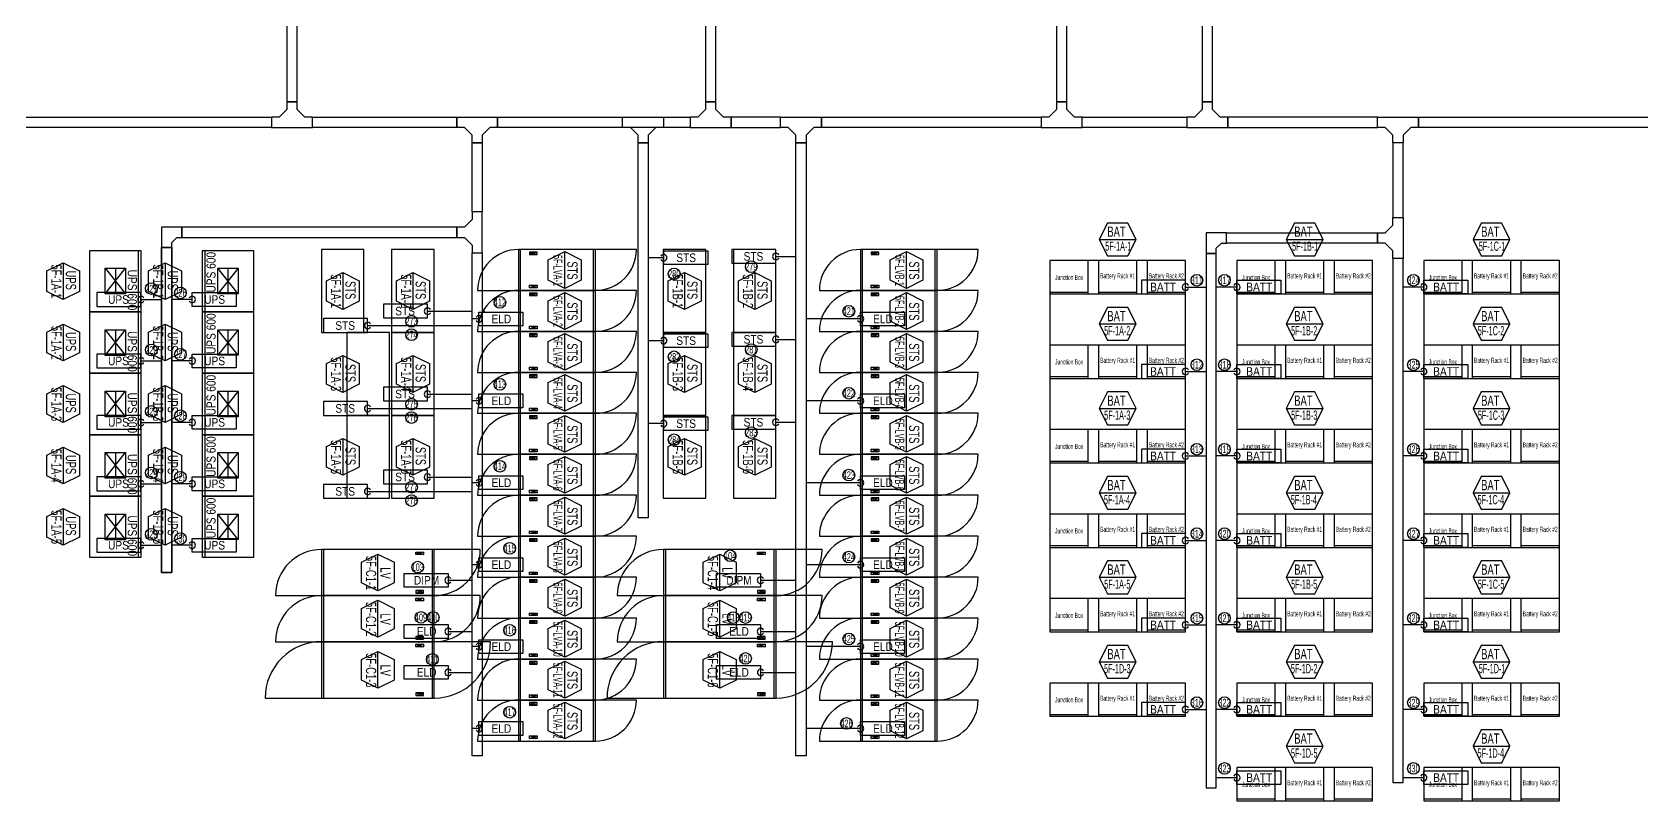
# Model space of a CAD drawing. Header units: millimetres. Extents: x 89450 to 753248, y -530175 to 1209785.
# Drawn here: x 309426 to 340860, y 386500 to 401512 of the extents above; entities that cross this region are included whole.
import ezdxf
from ezdxf.enums import TextEntityAlignment as Align

# ---------------------------------------------------------------- set-up
doc = ezdxf.new("R2010")
doc.units = ezdxf.units.MM
doc.header["$LTSCALE"] = 150
for name, color, linetype in [('------00 Switch Gear', 3, 'Continuous'), ('------00 Switch Gear_Number', 1, 'Continuous'), ('-----29 Indicator', 1, 'Continuous'), ('-----99 EPMS CABLE DUCT', 4, 'Continuous'), ('-----99 EPMS CONDUIT', 4, 'Continuous'), ('-----99 EPMS DEVICE', 3, 'Continuous')]:
    doc.layers.add(name, color=color, linetype=linetype)
doc.layers.add('NOPLOT', color=191, linetype='Continuous', plot=False)
doc.styles.add('ELEC', font='')
doc.styles.get('ELEC').set_extended_font_data('Dotum')

# ---------------------------------------------------------------- blocks, each defined once
blk = doc.blocks.new('A$C2e8f9a8b')
at = {"color": 0}
blk.add_line((30, 750), (30, 0), dxfattribs=at)
blk.add_lwpolyline([(650, 0), (0, 0), (0, 750), (650, 750)], close=True, dxfattribs=at)
blk = doc.blocks.new('STS-R')
at = {"color": 161}
blk.add_lwpolyline([(886994, -128588), (888614, -128588), (888614, -129418), (886994, -129418), (886994, -128588)], dxfattribs=at)
blk = doc.blocks.new('UPS 600kV')
at = {"layer": '------00 Switch Gear', "color": 161}
blk.add_line((800, 850), (-402, 850), dxfattribs=at)
blk.add_lwpolyline([(798, -100), (-402, -100), (-402, 900), (798, 900)], close=True, dxfattribs=at)
at = {"layer": 'NOPLOT', "color": 161}
for p, q in [((-52, 199), (448, 601)), ((448, 199), (-52, 601)), ((-52, 400), (448, 400))]:
    blk.add_line(p, q, dxfattribs=at)
blk.add_lwpolyline([(448, 601), (448, 199), (-52, 199), (-52, 601)], close=True, dxfattribs=at)
at = {"layer": 'NOPLOT', "color": 161, "style": 'ELEC', "width": 0.85}
blk.add_text('UPS 600', height=178.2, dxfattribs=at).set_placement((-26, 731), align=Align.MIDDLE_LEFT)
blk = doc.blocks.new('800x1200')
at = {"layer": '------00 Switch Gear', "color": 161}
for p, q in [((-1460, 0), (-1460, 800)), ((-1290, 750), (-1140, 700)), ((-1140, 750), (-1290, 700)), ((800, 800), (-42, 800)), ((-40, 0), (-40, 800)), ((-2300, 0), (-1458, 0)), ((-1290, 50), (-1140, 100)), ((-1140, 50), (-1290, 100))]:
    blk.add_line(p, q, dxfattribs=at)
for points in [[(0, 0), (0, 800), (-1500, 800), (-1500, 0)], [(-1140, 750), (-1290, 750), (-1290, 700), (-1140, 700)], [(-1140, 50), (-1290, 50), (-1290, 100), (-1140, 100)]]:
    blk.add_lwpolyline(points, close=True, dxfattribs=at)
for centre, start, end in [((-1500, 0), 90, 180), ((0, 800), 270, 0)]:
    blk.add_arc(centre, 800, start, end, dxfattribs=at)
blk = doc.blocks.new('1100x2200')
at = {"layer": '------00 Switch Gear', "color": 161}
for p, q in [((-2160, 0), (-2160, 1100)), ((-1990, 1050), (-1840, 1000)), ((-1840, 1050), (-1990, 1000)), ((1100, 1100), (-42, 1100)), ((-40, 0), (-40, 1100)), ((-3300, 0), (-2158, 0)), ((-1990, 50), (-1840, 100)), ((-1840, 50), (-1990, 100))]:
    blk.add_line(p, q, dxfattribs=at)
at = {"layer": '------00 Switch Gear', "color": 161, "elevation": 0}
for points in [[(0, 0), (0, 1100), (-2200, 1100), (-2200, 0)], [(-1840, 1050), (-1990, 1050), (-1990, 1000), (-1840, 1000)], [(-1840, 50), (-1990, 50), (-1990, 100), (-1840, 100)]]:
    blk.add_lwpolyline(points, close=True, dxfattribs=at)
at = {"layer": '------00 Switch Gear', "color": 161}
for centre, start, end in [((-2200, 0), 90, 180), ((0, 1100), 270, 0)]:
    blk.add_arc(centre, 1100, start, end, dxfattribs=at)
blk = doc.blocks.new('900x2200')
at = {"layer": '------00 Switch Gear', "color": 161}
for p, q in [((-2160, 900), (-2160, 0)), ((-210, 850), (-360, 800)), ((-360, 850), (-210, 800)), ((900, 900), (-42, 900)), ((-40, 900), (-40, 0)), ((-3100, 0), (-2158, 0)), ((-210, 50), (-360, 100)), ((-360, 50), (-210, 100))]:
    blk.add_line(p, q, dxfattribs=at)
for points in [[(-2200, 900), (-2200, 0), (0, 0), (0, 900)], [(-360, 850), (-210, 850), (-210, 800), (-360, 800)], [(-360, 50), (-210, 50), (-210, 100), (-360, 100)]]:
    blk.add_lwpolyline(points, close=True, dxfattribs=at)
for centre, start, end in [((-2200, 0), 90, 180), ((0, 900), 270, 0)]:
    blk.add_arc(centre, 900, start, end, dxfattribs=at)
blk = doc.blocks.new('zw$32E')
for p, q in [((100, 0), (0, 0)), ((0, 0), (0, -400)), ((100, -75), (100, 0)), ((175, -150), (100, -75)), ((250, -150), (175, -150)), ((250, -250), (250, -150)), ((100, -325), (175, -250)), ((175, -250), (250, -250)), ((0, -400), (100, -400)), ((100, -400), (100, -325))]:
    blk.add_line(p, q)

msp = doc.modelspace()

# ---------------------------------------------------------------- linework, layer by layer
at = {"layer": '------00 Switch Gear', "color": 161, "elevation": 0}
for points in [[(331950, 389800), (331950, 397050), (329300, 397050), (329300, 389800), (331950, 389800)], [(335600, 389800), (335600, 397050), (332950, 397050), (332950, 389800), (335600, 389800)], [(339250, 389800), (339250, 397050), (336600, 397050), (336600, 389800), (339250, 389800)]]:
    msp.add_lwpolyline(points, dxfattribs=at)
for points in [[(329300, 397050), (329300, 396400), (331950, 396400), (331950, 397050)], [(332950, 397050), (332950, 396400), (335600, 396400), (335600, 397050)], [(336600, 397050), (336600, 396400), (339250, 396400), (339250, 397050)], [(329300, 395400), (329300, 394750), (331950, 394750), (331950, 395400)], [(332950, 395400), (332950, 394750), (335600, 394750), (335600, 395400)], [(336600, 395400), (336600, 394750), (339250, 394750), (339250, 395400)], [(329300, 393750), (329300, 393100), (331950, 393100), (331950, 393750)], [(332950, 393750), (332950, 393100), (335600, 393100), (335600, 393750)], [(336600, 393750), (336600, 393100), (339250, 393100), (339250, 393750)], [(329300, 392100), (329300, 391450), (331950, 391450), (331950, 392100)], [(332950, 392100), (332950, 391450), (335600, 391450), (335600, 392100)], [(336600, 392100), (336600, 391450), (339250, 391450), (339250, 392100)], [(329300, 390450), (329300, 389800), (331950, 389800), (331950, 390450)], [(332950, 390450), (332950, 389800), (335600, 389800), (335600, 390450)], [(336600, 390450), (336600, 389800), (339250, 389800), (339250, 390450)], [(329300, 388800), (329300, 388150), (331950, 388150), (331950, 388800)], [(332950, 388800), (332950, 388150), (335600, 388150), (335600, 388800)], [(336600, 388800), (336600, 388150), (339250, 388150), (339250, 388800)], [(332950, 387150), (332950, 386500), (335600, 386500), (335600, 387150)], [(336600, 387150), (336600, 386500), (339250, 386500), (339250, 387150)]]:
    msp.add_lwpolyline(points, close=True, dxfattribs=at)
at = {"layer": '------00 Switch Gear_Number', "elevation": 0}
for points in [[(330265, 397465), (330985, 397465), (330825, 397785), (330425, 397785), (330265, 397465), (330425, 397145), (330825, 397145), (330985, 397465)], [(333915, 397465), (334635, 397465), (334475, 397785), (334075, 397785), (333915, 397465), (334075, 397145), (334475, 397145), (334635, 397465)], [(337565, 397465), (338285, 397465), (338125, 397785), (337725, 397785), (337565, 397465), (337725, 397145), (338125, 397145), (338285, 397465)], [(310032, 397010), (310032, 396290), (309712, 396450), (309712, 396851), (310032, 397010), (310352, 396851), (310352, 396450), (310032, 396290)], [(312020, 397010), (312020, 396290), (311700, 396450), (311700, 396851), (312020, 397010), (312340, 396851), (312340, 396450), (312020, 396290)], [(319825, 396508), (319825, 397228), (320145, 397068), (320145, 396667), (319825, 396508), (319505, 396667), (319505, 397068), (319825, 397228)], [(326500, 396508), (326500, 397228), (326820, 397068), (326820, 396667), (326500, 396508), (326180, 396667), (326180, 397068), (326500, 397228)], [(319825, 395708), (319825, 396428), (320145, 396268), (320145, 395867), (319825, 395708), (319505, 395867), (319505, 396268), (319825, 396428)], [(326500, 395708), (326500, 396428), (326820, 396268), (326820, 395867), (326500, 395708), (326180, 395867), (326180, 396268), (326500, 396428)], [(330265, 395815), (330985, 395815), (330825, 396135), (330425, 396135), (330265, 395815), (330425, 395495), (330825, 395495), (330985, 395815)], [(333915, 395815), (334635, 395815), (334475, 396135), (334075, 396135), (333915, 395815), (334075, 395495), (334475, 395495), (334635, 395815)], [(337565, 395815), (338285, 395815), (338125, 396135), (337725, 396135), (337565, 395815), (337725, 395495), (338125, 395495), (338285, 395815)], [(310032, 395810), (310032, 395090), (309712, 395250), (309712, 395651), (310032, 395810), (310352, 395651), (310352, 395250), (310032, 395090)], [(312020, 395810), (312020, 395090), (311700, 395250), (311700, 395651), (312020, 395810), (312340, 395651), (312340, 395250), (312020, 395090)], [(319825, 394908), (319825, 395628), (320145, 395468), (320145, 395067), (319825, 394908), (319505, 395067), (319505, 395468), (319825, 395628)], [(326500, 394908), (326500, 395628), (326820, 395468), (326820, 395067), (326500, 394908), (326180, 395067), (326180, 395468), (326500, 395628)], [(319825, 394108), (319825, 394828), (320145, 394668), (320145, 394267), (319825, 394108), (319505, 394267), (319505, 394668), (319825, 394828)], [(326500, 394108), (326500, 394828), (326820, 394668), (326820, 394267), (326500, 394108), (326180, 394267), (326180, 394668), (326500, 394828)], [(310032, 394610), (310032, 393890), (309712, 394050), (309712, 394451), (310032, 394610), (310352, 394451), (310352, 394050), (310032, 393890)], [(312020, 394610), (312020, 393890), (311700, 394050), (311700, 394451), (312020, 394610), (312340, 394451), (312340, 394050), (312020, 393890)], [(330265, 394165), (330985, 394165), (330825, 394485), (330425, 394485), (330265, 394165), (330425, 393845), (330825, 393845), (330985, 394165)], [(333915, 394165), (334635, 394165), (334475, 394485), (334075, 394485), (333915, 394165), (334075, 393845), (334475, 393845), (334635, 394165)], [(337565, 394165), (338285, 394165), (338125, 394485), (337725, 394485), (337565, 394165), (337725, 393845), (338125, 393845), (338285, 394165)], [(319825, 393308), (319825, 394028), (320145, 393868), (320145, 393467), (319825, 393308), (319505, 393467), (319505, 393868), (319825, 394028)], [(326500, 393308), (326500, 394028), (326820, 393868), (326820, 393467), (326500, 393308), (326180, 393467), (326180, 393868), (326500, 394028)], [(310032, 393410), (310032, 392690), (309712, 392850), (309712, 393251), (310032, 393410), (310352, 393251), (310352, 392850), (310032, 392690)], [(312020, 393410), (312020, 392690), (311700, 392850), (311700, 393251), (312020, 393410), (312340, 393251), (312340, 392850), (312020, 392690)], [(319825, 392508), (319825, 393228), (320145, 393068), (320145, 392667), (319825, 392508), (319505, 392667), (319505, 393068), (319825, 393228)], [(326500, 392508), (326500, 393228), (326820, 393068), (326820, 392667), (326500, 392508), (326180, 392667), (326180, 393068), (326500, 393228)], [(330265, 392515), (330985, 392515), (330825, 392835), (330425, 392835), (330265, 392515), (330425, 392195), (330825, 392195), (330985, 392515)], [(333915, 392515), (334635, 392515), (334475, 392835), (334075, 392835), (333915, 392515), (334075, 392195), (334475, 392195), (334635, 392515)], [(337565, 392515), (338285, 392515), (338125, 392835), (337725, 392835), (337565, 392515), (337725, 392195), (338125, 392195), (338285, 392515)], [(319825, 391708), (319825, 392428), (320145, 392268), (320145, 391867), (319825, 391708), (319505, 391867), (319505, 392268), (319825, 392428)], [(326500, 391708), (326500, 392428), (326820, 392268), (326820, 391867), (326500, 391708), (326180, 391867), (326180, 392268), (326500, 392428)], [(310032, 392210), (310032, 391490), (309712, 391650), (309712, 392051), (310032, 392210), (310352, 392051), (310352, 391650), (310032, 391490)], [(312020, 392210), (312020, 391490), (311700, 391650), (311700, 392051), (312020, 392210), (312340, 392051), (312340, 391650), (312020, 391490)], [(319825, 390908), (319825, 391628), (320145, 391468), (320145, 391067), (319825, 390908), (319505, 391067), (319505, 391468), (319825, 391628)], [(326500, 390908), (326500, 391628), (326820, 391468), (326820, 391067), (326500, 390908), (326180, 391067), (326180, 391468), (326500, 391628)], [(316177, 390598), (316177, 391318), (316497, 391158), (316497, 390757), (316177, 390598), (315857, 390757), (315857, 391158), (316177, 391318)], [(322852, 390598), (322852, 391318), (323172, 391158), (323172, 390757), (322852, 390598), (322532, 390757), (322532, 391158), (322852, 391318)], [(330265, 390865), (330985, 390865), (330825, 391185), (330425, 391185), (330265, 390865), (330425, 390545), (330825, 390545), (330985, 390865)], [(333915, 390865), (334635, 390865), (334475, 391185), (334075, 391185), (333915, 390865), (334075, 390545), (334475, 390545), (334635, 390865)], [(337565, 390865), (338285, 390865), (338125, 391185), (337725, 391185), (337565, 390865), (337725, 390545), (338125, 390545), (338285, 390865)], [(319825, 390108), (319825, 390828), (320145, 390668), (320145, 390267), (319825, 390108), (319505, 390267), (319505, 390668), (319825, 390828)], [(326500, 390108), (326500, 390828), (326820, 390668), (326820, 390267), (326500, 390108), (326180, 390267), (326180, 390668), (326500, 390828)], [(316177, 389698), (316177, 390418), (316497, 390258), (316497, 389857), (316177, 389698), (315857, 389857), (315857, 390258), (316177, 390418)], [(322852, 389698), (322852, 390418), (323172, 390258), (323172, 389857), (322852, 389698), (322532, 389857), (322532, 390258), (322852, 390418)], [(319825, 389308), (319825, 390028), (320145, 389868), (320145, 389467), (319825, 389308), (319505, 389467), (319505, 389868), (319825, 390028)], [(326500, 389308), (326500, 390028), (326820, 389868), (326820, 389467), (326500, 389308), (326180, 389467), (326180, 389868), (326500, 390028)], [(330265, 389215), (330985, 389215), (330825, 389535), (330425, 389535), (330265, 389215), (330425, 388895), (330825, 388895), (330985, 389215)], [(333915, 389215), (334635, 389215), (334475, 389535), (334075, 389535), (333915, 389215), (334075, 388895), (334475, 388895), (334635, 389215)], [(337565, 389215), (338285, 389215), (338125, 389535), (337725, 389535), (337565, 389215), (337725, 388895), (338125, 388895), (338285, 389215)], [(316177, 388698), (316177, 389418), (316497, 389258), (316497, 388857), (316177, 388698), (315857, 388857), (315857, 389258), (316177, 389418)], [(319825, 388508), (319825, 389228), (320145, 389068), (320145, 388667), (319825, 388508), (319505, 388667), (319505, 389068), (319825, 389228)], [(322852, 388698), (322852, 389418), (323172, 389258), (323172, 388857), (322852, 388698), (322532, 388857), (322532, 389258), (322852, 389418)], [(326500, 388508), (326500, 389228), (326820, 389068), (326820, 388667), (326500, 388508), (326180, 388667), (326180, 389068), (326500, 389228)], [(319825, 387708), (319825, 388428), (320145, 388268), (320145, 387867), (319825, 387708), (319505, 387867), (319505, 388268), (319825, 388428)], [(326500, 387708), (326500, 388428), (326820, 388268), (326820, 387867), (326500, 387708), (326180, 387867), (326180, 388268), (326500, 388428)], [(333915, 387565), (334635, 387565), (334475, 387885), (334075, 387885), (333915, 387565), (334075, 387245), (334475, 387245), (334635, 387565)], [(337565, 387565), (338285, 387565), (338125, 387885), (337725, 387885), (337565, 387565), (337725, 387245), (338125, 387245), (338285, 387565)]]:
    msp.add_lwpolyline(points, dxfattribs=at)
at = {"layer": '------00 Switch Gear_Number', "color": 1, "elevation": 0}
for points in [[(315492, 396818), (315492, 396098), (315172, 396257), (315172, 396658), (315492, 396818), (315812, 396658), (315812, 396257), (315492, 396098)], [(316862, 396818), (316862, 396098), (316542, 396257), (316542, 396658), (316862, 396818), (317182, 396658), (317182, 396257), (316862, 396098)], [(322167, 396818), (322167, 396098), (321847, 396257), (321847, 396658), (322167, 396818), (322487, 396658), (322487, 396257), (322167, 396098)], [(323537, 396818), (323537, 396098), (323217, 396257), (323217, 396658), (323537, 396818), (323857, 396658), (323857, 396257), (323537, 396098)], [(315492, 395198), (315492, 394478), (315172, 394637), (315172, 395038), (315492, 395198), (315812, 395038), (315812, 394637), (315492, 394478)], [(316862, 395198), (316862, 394478), (316542, 394637), (316542, 395038), (316862, 395198), (317182, 395038), (317182, 394637), (316862, 394478)], [(322167, 395198), (322167, 394478), (321847, 394637), (321847, 395038), (322167, 395198), (322487, 395038), (322487, 394637), (322167, 394478)], [(323537, 395198), (323537, 394478), (323217, 394637), (323217, 395038), (323537, 395198), (323857, 395038), (323857, 394637), (323537, 394478)], [(315492, 393578), (315492, 392858), (315172, 393017), (315172, 393418), (315492, 393578), (315812, 393418), (315812, 393017), (315492, 392858)], [(316862, 393578), (316862, 392858), (316542, 393017), (316542, 393418), (316862, 393578), (317182, 393418), (317182, 393017), (316862, 392858)], [(322167, 393578), (322167, 392858), (321847, 393017), (321847, 393418), (322167, 393578), (322487, 393418), (322487, 393017), (322167, 392858)], [(323537, 393578), (323537, 392858), (323217, 393017), (323217, 393418), (323537, 393578), (323857, 393418), (323857, 393017), (323537, 392858)]]:
    msp.add_lwpolyline(points, dxfattribs=at)
at = {"layer": '-----29 Indicator'}
for centre in [(323468, 396933, 0), (321963, 396792, 0), (332170, 396667, 0), (332710, 396667, 0), (336401, 396667, 0), (311753, 396504, 0), (312322, 396421, 0), (318560, 396235), (325374, 396061, 0), (316834, 395865, 0), (316834, 395605, 0), (311753, 395304, 0), (312322, 395221, 0), (321963, 395172, 0), (323468, 395313, 0), (332170, 395017, 0), (332710, 395017, 0), (336401, 395017, 0), (318560, 394635), (325374, 394461), (311753, 394104, 0), (316834, 394245, 0), (312322, 394021, 0), (316834, 393985, 0), (321963, 393552, 0), (323468, 393693, 0), (332170, 393367, 0), (332710, 393367, 0), (336401, 393367, 0), (311753, 392904, 0), (312322, 392821, 0), (318560, 393035), (325374, 392861, 0), (316834, 392625, 0), (316834, 392365, 0), (311753, 391704, 0), (312322, 391621, 0), (332170, 391717, 0), (332710, 391717, 0), (336401, 391717, 0), (318751, 391431), (323056, 391285, 0), (325374, 391261, 0), (316955, 391064, 0), (317019, 390082), (317258, 390082), (323117, 390079), (323356, 390079), (332170, 390067, 0), (332710, 390067, 0), (336401, 390067, 0), (318751, 389831), (325374, 389661, 0), (317240, 389262), (323356, 389280), (332170, 388417, 0), (332710, 388417, 0), (336401, 388417, 0), (318751, 388231), (325328, 388011, 0), (332710, 387132, 0), (336401, 387132, 0)]:
    msp.add_circle(centre, 114, dxfattribs=at)
at = {"layer": '-----99 EPMS CABLE DUCT', "elevation": 0}
for points in [[(314600, 416572), (314400, 416572), (314400, 400152), (314600, 400152)], [(332475, 416572), (332275, 416572), (332275, 400152), (332475, 400152)], [(304800, 399852), (314100, 399852), (314100, 399652), (304800, 399652)], [(314900, 399852), (317716, 399852), (317716, 399652), (314900, 399652)], [(318516, 399852), (322275, 399852), (322275, 399652), (318516, 399652)], [(324040, 399852), (323075, 399852), (323075, 399652), (324040, 399652)], [(324840, 399852), (329128, 399852), (329128, 399652), (324840, 399652)], [(329928, 399852), (331975, 399852), (331975, 399652), (329928, 399652)], [(335700, 399852), (332775, 399852), (332775, 399652), (335700, 399652)], [(336500, 399852), (348245, 399852), (348245, 399652), (336500, 399652)], [(318016, 399352), (318216, 399352), (318216, 398004), (318016, 398004)], [(321257, 399352), (321457, 399352), (321457, 392026), (321257, 392026)], [(324340, 399352), (324540, 399352), (324540, 387378), (324340, 387378)], [(336200, 399352), (336000, 399352), (336000, 397891), (336200, 397891)], [(317716, 397704), (312350, 397704), (312350, 397504), (317716, 397504)], [(332750, 397591), (335700, 397591), (335700, 397391), (332750, 397391)], [(311950, 397304), (312150, 397304), (312150, 390961), (311950, 390961)], [(312150, 397304), (311950, 397304), (311950, 390961), (312150, 390961)], [(318016, 397204), (318216, 397204), (318216, 387378), (318016, 387378)], [(332550, 397191), (332350, 397191), (332350, 386755), (332550, 386755)], [(336200, 397091), (336000, 397091), (336000, 386855), (336200, 386855)]]:
    msp.add_lwpolyline(points, close=True, dxfattribs=at)
at = {"layer": '-----99 EPMS CABLE DUCT'}
for points in [[(322775, 416572), (322575, 416572), (322575, 400152), (322775, 400152)], [(329628, 416572), (329428, 416572), (329428, 400152), (329628, 400152)]]:
    msp.add_lwpolyline(points, close=True, dxfattribs=at)
at = {"layer": '-----99 EPMS CABLE DUCT', "elevation": 0}
for points in [[(312350, 397504), (312350, 397704), (311950, 397704), (311950, 397304), (312150, 397304), (312150, 397404), (312250, 397504), (312350, 397504)], [(332750, 397391), (332750, 397591), (332350, 397591), (332350, 397191), (332550, 397191), (332550, 397291), (332650, 397391), (332750, 397391)]]:
    msp.add_lwpolyline(points, dxfattribs=at)
at = {"layer": '-----99 EPMS CONDUIT'}
for p, q in [((321758, 397107, 0), (321457, 397107, 0)), ((323950, 397133, 0), (324340, 397133, 0)), ((331950, 396535, 0), (332350, 396535, 0)), ((332950, 396535, 0), (332550, 396535, 0)), ((336600, 396535, 0), (336200, 396535, 0)), ((311550, 396291, 0), (311950, 396291, 0)), ((312550, 396291, 0), (312150, 396291, 0)), ((317147, 396064, 0), (318016, 396064, 0)), ((318216, 396064, 0), (318263, 396064, 0)), ((315977, 395782, 0), (318016, 395782, 0)), ((318150, 395912, 0), (318016, 395912, 0)), ((325600, 395912, 0), (324540, 395912, 0)), ((321758, 395487, 0), (321457, 395487, 0)), ((323950, 395513, 0), (324340, 395513, 0)), ((311550, 395091, 0), (311950, 395091, 0)), ((312550, 395091, 0), (312150, 395091, 0)), ((331950, 394885, 0), (332350, 394885, 0)), ((332950, 394885, 0), (332550, 394885, 0)), ((336600, 394885, 0), (336200, 394885, 0)), ((317147, 394444, 0), (318016, 394444, 0)), ((318150, 394312), (318016, 394312)), ((325600, 394312, 0), (324540, 394312, 0)), ((311550, 393891, 0), (311950, 393891, 0)), ((312550, 393891, 0), (312150, 393891, 0)), ((315977, 394162, 0), (318016, 394162, 0)), ((321758, 393867, 0), (321457, 393867, 0)), ((323950, 393893, 0), (324340, 393893, 0)), ((331950, 393235, 0), (332350, 393235, 0)), ((332950, 393235, 0), (332550, 393235, 0)), ((336600, 393235, 0), (336200, 393235, 0)), ((311550, 392691, 0), (311950, 392691, 0)), ((312550, 392691, 0), (312150, 392691, 0)), ((317147, 392824, 0), (318016, 392824, 0)), ((318150, 392712, 0), (318016, 392712)), ((325600, 392712, 0), (324540, 392712, 0)), ((315977, 392542, 0), (318016, 392542, 0)), ((311550, 391491, 0), (311950, 391491, 0)), ((312550, 391491, 0), (312150, 391491, 0)), ((331950, 391585, 0), (332350, 391585, 0)), ((332950, 391585, 0), (332550, 391585, 0)), ((336600, 391585, 0), (336200, 391585, 0)), ((318150, 391112, 0), (318016, 391112)), ((325600, 391112, 0), (324540, 391112, 0)), ((317549, 390808, 0), (318016, 390808, 0)), ((323650, 390808, 0), (324340, 390808, 0)), ((317550, 389808, 0), (318017, 389808, 0)), ((323650, 389808, 0), (324340, 389808, 0)), ((331950, 389935, 0), (332350, 389935, 0)), ((332950, 389935, 0), (332550, 389935, 0)), ((336600, 389935, 0), (336200, 389935, 0)), ((318150, 389512, 0), (318016, 389512)), ((325600, 389512, 0), (324540, 389512, 0)), ((317550, 389008, 0), (318017, 389008, 0)), ((323651, 389008, 0), (324341, 389008, 0)), ((331950, 388285, 0), (332350, 388285, 0)), ((332950, 388285, 0), (332550, 388285, 0)), ((336600, 388285, 0), (336200, 388285, 0)), ((318150, 387912, 0), (318016, 387912)), ((325600, 387912, 0), (324540, 387912, 0)), ((332950, 386952, 0), (332550, 386952, 0)), ((336600, 386952, 0), (336200, 386952, 0))]:
    msp.add_line(p, q, dxfattribs=at)
for centre, start, end in [((321758, 397107, 0), 210, 150), ((323950, 397133, 0), 30, 330), ((331950, 396535, 0), 30, 330), ((332950, 396535, 0), 210, 150), ((336600, 396535, 0), 210, 150), ((311550, 396291, 0), 30, 330), ((312550, 396291, 0), 210, 150), ((317147, 396064, 0), 30, 330), ((315977, 395782, 0), 30, 330), ((318150, 395912, 0), 210, 150), ((325600, 395912, 0), 210, 150), ((321758, 395487, 0), 210, 150), ((323950, 395513, 0), 30, 330), ((311550, 395091, 0), 30, 330), ((312550, 395091, 0), 210, 150), ((331950, 394885, 0), 30, 330), ((332950, 394885, 0), 210, 150), ((336600, 394885, 0), 210, 150), ((317147, 394444, 0), 30, 330), ((315977, 394162, 0), 30, 330), ((318150, 394312), 210, 150), ((325600, 394312, 0), 210, 150), ((311550, 393891, 0), 30, 330), ((312550, 393891, 0), 210, 150), ((321758, 393867, 0), 210, 150), ((323950, 393893, 0), 30, 330), ((331950, 393235, 0), 30, 330), ((332950, 393235, 0), 210, 150), ((336600, 393235, 0), 210, 150), ((311550, 392691, 0), 30, 330), ((312550, 392691, 0), 210, 150), ((315977, 392542, 0), 30, 330), ((317147, 392824, 0), 30, 330), ((318150, 392712, 0), 210, 150), ((325600, 392712, 0), 210, 150), ((311550, 391491, 0), 30, 330), ((312550, 391491, 0), 210, 150), ((331950, 391585, 0), 30, 330), ((332950, 391585, 0), 210, 150), ((336600, 391585, 0), 210, 150), ((318150, 391112, 0), 210, 150), ((325600, 391112, 0), 210, 150), ((317549, 390808, 0), 30, 330), ((323650, 390808, 0), 30, 330), ((317550, 389808, 0), 30, 330), ((323650, 389808, 0), 30, 330), ((331950, 389935, 0), 30, 330), ((332950, 389935, 0), 210, 150), ((336600, 389935, 0), 210, 150), ((318150, 389512, 0), 210, 150), ((325600, 389512, 0), 210, 150), ((317550, 389008, 0), 30, 330), ((323651, 389008, 0), 30, 330), ((331950, 388285, 0), 30, 330), ((332950, 388285, 0), 210, 150), ((336600, 388285, 0), 210, 150), ((318150, 387912, 0), 210, 150), ((325600, 387912, 0), 210, 150), ((332950, 386952, 0), 210, 150), ((336600, 386952, 0), 210, 150)]:
    msp.add_arc(centre, 63.8, start, end, dxfattribs=at)
at = {"layer": '-----99 EPMS DEVICE', "elevation": 0}
for points in [[(321758, 397242), (322618, 397242), (322618, 396972), (321758, 396972)], [(323950, 397268), (323090, 397268), (323090, 396998), (323950, 396998)], [(311550, 396426), (310690, 396426), (310690, 396156), (311550, 396156)], [(312550, 396426), (313410, 396426), (313410, 396156), (312550, 396156)], [(331950, 396670), (331090, 396670), (331090, 396400), (331950, 396400)], [(332950, 396670), (333810, 396670), (333810, 396400), (332950, 396400)], [(336600, 396670), (337460, 396670), (337460, 396400), (336600, 396400)], [(317147, 396199), (316287, 396199), (316287, 395930), (317147, 395930)], [(315977, 395917), (315117, 395917), (315117, 395648), (315977, 395648)], [(321758, 395622), (322618, 395622), (322618, 395352), (321758, 395352)], [(323950, 395648), (323090, 395648), (323090, 395378), (323950, 395378)], [(311550, 395226), (310690, 395226), (310690, 394956), (311550, 394956)], [(312550, 395226), (313410, 395226), (313410, 394956), (312550, 394956)], [(331950, 395020), (331090, 395020), (331090, 394750), (331950, 394750)], [(332950, 395020), (333810, 395020), (333810, 394750), (332950, 394750)], [(336600, 395020), (337460, 395020), (337460, 394750), (336600, 394750)], [(317147, 394579), (316287, 394579), (316287, 394310), (317147, 394310)], [(315977, 394297), (315117, 394297), (315117, 394028), (315977, 394028)], [(311550, 394026), (310690, 394026), (310690, 393756), (311550, 393756)], [(312550, 394026), (313410, 394026), (313410, 393756), (312550, 393756)], [(321758, 394002), (322618, 394002), (322618, 393732), (321758, 393732)], [(323950, 394028), (323090, 394028), (323090, 393758), (323950, 393758)], [(331950, 393370), (331090, 393370), (331090, 393100), (331950, 393100)], [(332950, 393370), (333810, 393370), (333810, 393100), (332950, 393100)], [(336600, 393370), (337460, 393370), (337460, 393100), (336600, 393100)], [(317147, 392959), (316287, 392959), (316287, 392690), (317147, 392690)], [(311550, 392826), (310690, 392826), (310690, 392556), (311550, 392556)], [(312550, 392826), (313410, 392826), (313410, 392556), (312550, 392556)], [(315977, 392677), (315117, 392677), (315117, 392408), (315977, 392408)], [(331950, 391720), (331090, 391720), (331090, 391450), (331950, 391450)], [(332950, 391720), (333810, 391720), (333810, 391450), (332950, 391450)], [(336600, 391720), (337460, 391720), (337460, 391450), (336600, 391450)], [(311550, 391626), (310690, 391626), (310690, 391356), (311550, 391356)], [(312550, 391626), (313410, 391626), (313410, 391356), (312550, 391356)], [(316689, 390942), (317549, 390942), (317549, 390673), (316689, 390673)], [(322790, 390942), (323650, 390942), (323650, 390673), (322790, 390673)], [(331950, 390070), (331090, 390070), (331090, 389800), (331950, 389800)], [(332950, 390070), (333810, 390070), (333810, 389800), (332950, 389800)], [(336600, 390070), (337460, 390070), (337460, 389800), (336600, 389800)], [(331950, 388420), (331090, 388420), (331090, 388150), (331950, 388150)], [(332950, 388420), (333810, 388420), (333810, 388150), (332950, 388150)], [(336600, 388420), (337460, 388420), (337460, 388150), (336600, 388150)], [(332950, 387087), (333810, 387087), (333810, 386817), (332950, 386817)], [(336600, 387087), (337460, 387087), (337460, 386817), (336600, 386817)]]:
    msp.add_lwpolyline(points, close=True, dxfattribs=at)
at = {"layer": '-----99 EPMS DEVICE', "color": 2, "elevation": 0}
for points in [[(318150, 396046), (319010, 396046), (319010, 395777), (318150, 395777)], [(325600, 396046), (326460, 396046), (326460, 395777), (325600, 395777)], [(318150, 394446), (319010, 394446), (319010, 394177), (318150, 394177)], [(325600, 394446), (326460, 394446), (326460, 394177), (325600, 394177)], [(318150, 392846), (319010, 392846), (319010, 392577), (318150, 392577)], [(325600, 392846), (326460, 392846), (326460, 392577), (325600, 392577)], [(318150, 391246), (319010, 391246), (319010, 390977), (318150, 390977)], [(325600, 391246), (326460, 391246), (326460, 390977), (325600, 390977)], [(316690, 389942), (317550, 389942), (317550, 389673), (316690, 389673)], [(322791, 389942), (323651, 389942), (323651, 389673), (322791, 389673)], [(318150, 389646), (319010, 389646), (319010, 389377), (318150, 389377)], [(325600, 389646), (326460, 389646), (326460, 389377), (325600, 389377)], [(316690, 389142), (317550, 389142), (317550, 388873), (316690, 388873)], [(322791, 389142), (323651, 389142), (323651, 388873), (322791, 388873)], [(318150, 388046), (319010, 388046), (319010, 387777), (318150, 387777)], [(325600, 388046), (326460, 388046), (326460, 387777), (325600, 387777)]]:
    msp.add_lwpolyline(points, close=True, dxfattribs=at)

# ---------------------------------------------------------------- block references
at = {"layer": '------00 Switch Gear', "color": 161}
for name, p, rotation in [('UPS 600kV', (310650, 396848, 0), 270), ('UPS 600kV', (313650, 396453, 0), 89.99999999999999), ('UPS 600kV', (310650, 395648, 0), 270), ('UPS 600kV', (313650, 395253, 0), 89.99999999999999), ('UPS 600kV', (310650, 394448, 0), 270), ('UPS 600kV', (313650, 394053, 0), 89.99999999999999), ('UPS 600kV', (310650, 393248, 0), 270), ('UPS 600kV', (313650, 392853, 0), 89.99999999999999), ('UPS 600kV', (310650, 392048, 0), 270), ('UPS 600kV', (313650, 391653, 0), 89.99999999999999), ('1100x2200', (315077, 389608, 0), 180), ('1100x2200', (321752, 389608, 0), 180)]:
    msp.add_blockref(name, p, dxfattribs=dict(at, rotation=rotation))
at = {"layer": '------00 Switch Gear', "color": 161, "xscale": -1, "rotation": 270}
for name, p in [('STS-R', (444493, -491346, 0)), ('STS-R', (445863, -491346, 0)), ('STS-R', (451168, -491346, 0)), ('STS-R', (452538, -491346, 0)), ('A$C2e8f9a8b', (329300, 396400, 0)), ('A$C2e8f9a8b', (330250, 396400, 0)), ('A$C2e8f9a8b', (331200, 396400, 0)), ('A$C2e8f9a8b', (332950, 396400, 0)), ('A$C2e8f9a8b', (333900, 396400, 0)), ('A$C2e8f9a8b', (334850, 396400, 0)), ('A$C2e8f9a8b', (336600, 396400, 0)), ('A$C2e8f9a8b', (337550, 396400, 0)), ('A$C2e8f9a8b', (338500, 396400, 0)), ('STS-R', (444990, -492966, 0)), ('STS-R', (445863, -492966, 0)), ('STS-R', (451168, -492966, 0)), ('STS-R', (452538, -492966, 0)), ('A$C2e8f9a8b', (329300, 394750, 0)), ('A$C2e8f9a8b', (330250, 394750, 0)), ('A$C2e8f9a8b', (331200, 394750, 0)), ('A$C2e8f9a8b', (332950, 394750, 0)), ('A$C2e8f9a8b', (333900, 394750, 0)), ('A$C2e8f9a8b', (334850, 394750, 0)), ('A$C2e8f9a8b', (336600, 394750, 0)), ('A$C2e8f9a8b', (337550, 394750, 0)), ('A$C2e8f9a8b', (338500, 394750, 0)), ('STS-R', (444990, -494586, 0)), ('STS-R', (445863, -494586, 0)), ('STS-R', (451168, -494586, 0)), ('STS-R', (452538, -494586, 0)), ('A$C2e8f9a8b', (329300, 393100)), ('A$C2e8f9a8b', (330250, 393100)), ('A$C2e8f9a8b', (331200, 393100)), ('A$C2e8f9a8b', (332950, 393100)), ('A$C2e8f9a8b', (333900, 393100)), ('A$C2e8f9a8b', (334850, 393100)), ('A$C2e8f9a8b', (336600, 393100)), ('A$C2e8f9a8b', (337550, 393100)), ('A$C2e8f9a8b', (338500, 393100)), ('A$C2e8f9a8b', (329300, 391450)), ('A$C2e8f9a8b', (330250, 391450)), ('A$C2e8f9a8b', (331200, 391450)), ('A$C2e8f9a8b', (332950, 391450)), ('A$C2e8f9a8b', (333900, 391450)), ('A$C2e8f9a8b', (334850, 391450)), ('A$C2e8f9a8b', (336600, 391450)), ('A$C2e8f9a8b', (337550, 391450)), ('A$C2e8f9a8b', (338500, 391450)), ('A$C2e8f9a8b', (329300, 389800)), ('A$C2e8f9a8b', (330250, 389800)), ('A$C2e8f9a8b', (331200, 389800)), ('A$C2e8f9a8b', (332950, 389800)), ('A$C2e8f9a8b', (333900, 389800)), ('A$C2e8f9a8b', (334850, 389800)), ('A$C2e8f9a8b', (336600, 389800)), ('A$C2e8f9a8b', (337550, 389800)), ('A$C2e8f9a8b', (338500, 389800)), ('A$C2e8f9a8b', (329300, 388150)), ('A$C2e8f9a8b', (330250, 388150)), ('A$C2e8f9a8b', (331200, 388150)), ('A$C2e8f9a8b', (332950, 388150)), ('A$C2e8f9a8b', (333900, 388150)), ('A$C2e8f9a8b', (334850, 388150)), ('A$C2e8f9a8b', (336600, 388150)), ('A$C2e8f9a8b', (337550, 388150)), ('A$C2e8f9a8b', (338500, 388150)), ('A$C2e8f9a8b', (332950, 386500)), ('A$C2e8f9a8b', (333900, 386500)), ('A$C2e8f9a8b', (334850, 386500)), ('A$C2e8f9a8b', (336600, 386500)), ('A$C2e8f9a8b', (337550, 386500)), ('A$C2e8f9a8b', (338500, 386500))]:
    msp.add_blockref(name, p, dxfattribs=at)
at = {"layer": '------00 Switch Gear', "color": 161}
for name, p in [('800x1200', (320425, 396468, 0)), ('800x1200', (327100, 396468, 0)), ('800x1200', (320425, 395668, 0)), ('800x1200', (327100, 395668, 0)), ('800x1200', (320425, 394868, 0)), ('800x1200', (327100, 394868, 0)), ('800x1200', (320425, 394068, 0)), ('800x1200', (327100, 394068, 0)), ('800x1200', (320425, 393268, 0)), ('800x1200', (327100, 393268, 0)), ('800x1200', (320425, 392468, 0)), ('800x1200', (327100, 392468, 0)), ('800x1200', (320425, 391668, 0)), ('800x1200', (327100, 391668, 0)), ('800x1200', (320425, 390868, 0)), ('800x1200', (327100, 390868, 0)), ('900x2200', (317277, 390508, 0)), ('900x2200', (323952, 390508, 0)), ('800x1200', (320425, 390068, 0)), ('800x1200', (327100, 390068, 0)), ('900x2200', (317277, 389608, 0)), ('900x2200', (323952, 389608, 0)), ('800x1200', (320425, 389268, 0)), ('800x1200', (327100, 389268, 0)), ('800x1200', (320425, 388468, 0)), ('800x1200', (327100, 388468, 0)), ('800x1200', (320425, 387668, 0)), ('800x1200', (327100, 387668, 0))]:
    msp.add_blockref(name, p, dxfattribs=at)
at = {"layer": '-----99 EPMS CABLE DUCT', "zscale": 2}
for p, xscale, yscale, rotation in [((314100, 399652), 2, 2, 89.99999999999993), ((322275, 399652), 2, 2, 89.99999999999993), ((329128, 399652), 2, 2, 89.99999999999993), ((331975, 399652), 2, 2, 89.99999999999993), ((317716, 399852), -1.999999999999999, 1.999999999999999, 89.99999999999977), ((320957, 399852), -1.999999999999999, 1.999999999999999, 89.99999999999977), ((324040, 399852), -1.999999999999999, 1.999999999999999, 89.99999999999977), ((335700, 399852), -1.999999999999999, 1.999999999999999, 89.99999999999993), ((318216, 397204), 2, 2, 180), ((336200, 397891), -1.999999999999999, 1.999999999999999, 359.9999999999258)]:
    msp.add_blockref('zw$32E', p, dxfattribs=dict(at, xscale=xscale, yscale=yscale, rotation=rotation))

# ---------------------------------------------------------------- texts
at = {"layer": '------00 Switch Gear', "color": 161, "style": 'ELEC', "width": 0.6}
for s, p in [('Junction Box', (329675, 396722, 0)), ('Battery Rack #1', (330625, 396753, 0)), ('Battery Rack #2', (331575, 396753, 0)), ('Junction Box', (333325, 396722, 0)), ('Battery Rack #1', (334275, 396753, 0)), ('Battery Rack #2', (335225, 396753, 0)), ('Junction Box', (336975, 396722, 0)), ('Battery Rack #1', (337925, 396753, 0)), ('Battery Rack #2', (338875, 396753, 0)), ('Junction Box', (329675, 395072, 0)), ('Battery Rack #1', (330625, 395103, 0)), ('Battery Rack #2', (331575, 395103, 0)), ('Junction Box', (333325, 395072, 0)), ('Battery Rack #1', (334275, 395103, 0)), ('Battery Rack #2', (335225, 395103, 0)), ('Junction Box', (336975, 395072, 0)), ('Battery Rack #1', (337925, 395103, 0)), ('Battery Rack #2', (338875, 395103, 0)), ('Junction Box', (329675, 393422)), ('Battery Rack #1', (330625, 393453)), ('Battery Rack #2', (331575, 393453)), ('Junction Box', (333325, 393422)), ('Battery Rack #1', (334275, 393453)), ('Battery Rack #2', (335225, 393453)), ('Junction Box', (336975, 393422)), ('Battery Rack #1', (337925, 393453)), ('Battery Rack #2', (338875, 393453)), ('Junction Box', (329675, 391772)), ('Battery Rack #1', (330625, 391803)), ('Battery Rack #2', (331575, 391803)), ('Junction Box', (333325, 391772)), ('Battery Rack #1', (334275, 391803)), ('Battery Rack #2', (335225, 391803)), ('Junction Box', (336975, 391772)), ('Battery Rack #1', (337925, 391803)), ('Battery Rack #2', (338875, 391803)), ('Junction Box', (329675, 390122)), ('Battery Rack #1', (330625, 390153)), ('Battery Rack #2', (331575, 390153)), ('Junction Box', (333325, 390122)), ('Battery Rack #1', (334275, 390153)), ('Battery Rack #2', (335225, 390153)), ('Junction Box', (336975, 390122)), ('Battery Rack #1', (337925, 390153)), ('Battery Rack #2', (338875, 390153)), ('Junction Box', (329675, 388472)), ('Battery Rack #1', (330625, 388503)), ('Battery Rack #2', (331575, 388503)), ('Junction Box', (333325, 388472)), ('Battery Rack #1', (334275, 388503)), ('Battery Rack #2', (335225, 388503)), ('Junction Box', (336975, 388472)), ('Battery Rack #1', (337925, 388503)), ('Battery Rack #2', (338875, 388503)), ('Junction Box', (333325, 386822)), ('Battery Rack #1', (334275, 386853)), ('Battery Rack #2', (335225, 386853)), ('Junction Box', (336975, 386822)), ('Battery Rack #1', (337925, 386853)), ('Battery Rack #2', (338875, 386853))]:
    msp.add_text(s, height=100, dxfattribs=at).set_placement(p, align=Align.MIDDLE_CENTER)
at = {"layer": '------00 Switch Gear_Number', "color": 0, "style": 'ELEC'}
for s, height, width, p in [('BAT', 200, 0.7, (330601, 397616)), ('BAT', 200, 0.7, (334251, 397616)), ('BAT', 200, 0.7, (337901, 397616)), ('5F-1A-1', 180, 0.6, (330636, 397332)), ('5F-1B-1', 180, 0.6, (334286, 397332)), ('5F-1C-1', 180, 0.6, (337936, 397332)), ('BAT', 200, 0.7, (330601, 395966)), ('BAT', 200, 0.7, (334251, 395966)), ('BAT', 200, 0.7, (337901, 395966)), ('5F-1A-2', 180, 0.6, (330616, 395682)), ('5F-1B-2', 180, 0.6, (334266, 395682)), ('5F-1C-2', 180, 0.6, (337916, 395682)), ('BAT', 200, 0.7, (330601, 394316)), ('BAT', 200, 0.7, (334251, 394316)), ('BAT', 200, 0.7, (337901, 394316)), ('5F-1A-3', 180, 0.6, (330617, 394032)), ('5F-1B-3', 180, 0.6, (334267, 394032)), ('5F-1C-3', 180, 0.6, (337917, 394032)), ('BAT', 200, 0.7, (330601, 392666)), ('BAT', 200, 0.7, (334251, 392666)), ('BAT', 200, 0.7, (337901, 392666)), ('5F-1A-4', 180, 0.6, (330611, 392382)), ('5F-1B-4', 180, 0.6, (334261, 392382)), ('5F-1C-4', 180, 0.6, (337911, 392382)), ('BAT', 200, 0.7, (330601, 391016)), ('BAT', 200, 0.7, (334251, 391016)), ('BAT', 200, 0.7, (337901, 391016)), ('5F-1A-5', 180, 0.6, (330617, 390732)), ('5F-1B-5', 180, 0.6, (334267, 390732)), ('5F-1C-5', 180, 0.6, (337917, 390732)), ('BAT', 200, 0.7, (330601, 389366)), ('BAT', 200, 0.7, (334251, 389366)), ('BAT', 200, 0.7, (337901, 389366)), ('5F-1D-3', 180, 0.6, (330617, 389082)), ('5F-1D-2', 180, 0.6, (334266, 389082)), ('5F-1D-1', 180, 0.6, (337936, 389082)), ('BAT', 200, 0.7, (334251, 387716)), ('BAT', 200, 0.7, (337901, 387716)), ('5F-1D-5', 180, 0.6, (334267, 387432)), ('5F-1D-4', 180, 0.6, (337911, 387432))]:
    msp.add_text(s, height=height, dxfattribs=dict(at, width=width)).set_placement(p, align=Align.MIDDLE_CENTER)
for s, height, width, p in [('5F-LVA-1', 180, 0.6, (319692, 396858, 0)), ('STS', 200, 0.7, (319976, 396858, 0)), ('5F-LVB-1', 180, 0.6, (326367, 396858, 0)), ('STS', 200, 0.7, (326651, 396858, 0)), ('5F-1A-1', 200, 0.7, (309899, 396645, 0)), ('UPS', 200, 0.7, (310183, 396667, 0)), ('5F-1B-1', 200, 0.7, (311887, 396645, 0)), ('UPS', 200, 0.7, (312171, 396667, 0)), ('5F-1A-1', 200, 0.7, (315359, 396453, 0)), ('5F-1A-2', 200, 0.7, (316729, 396453, 0)), ('5F-1B-1', 200, 0.7, (322034, 396453, 0)), ('5F-1B-2', 200, 0.7, (323404, 396453, 0)), ('STS', 200, 0.7, (315643, 396474, 0)), ('STS', 200, 0.7, (317013, 396474, 0)), ('STS', 200, 0.7, (322318, 396474, 0)), ('STS', 200, 0.7, (323688, 396474, 0)), ('5F-LVA-2', 180, 0.6, (319692, 396058, 0)), ('STS', 200, 0.7, (319976, 396058, 0)), ('5F-LVB-2', 180, 0.6, (326367, 396058, 0)), ('STS', 200, 0.7, (326651, 396058, 0)), ('5F-1A-2', 200, 0.7, (309899, 395445, 0)), ('5F-1B-2', 200, 0.7, (311887, 395445, 0)), ('UPS', 200, 0.7, (310183, 395467, 0)), ('UPS', 200, 0.7, (312171, 395467, 0)), ('5F-LVA-3', 180, 0.6, (319692, 395258, 0)), ('5F-LVB-3', 180, 0.6, (326367, 395258, 0)), ('5F-1A-3', 200, 0.7, (315359, 394833, 0)), ('5F-1A-4', 200, 0.7, (316729, 394833, 0)), ('STS', 200, 0.7, (319976, 395258, 0)), ('5F-1B-3', 200, 0.7, (322034, 394833, 0)), ('5F-1B-4', 200, 0.7, (323404, 394833, 0)), ('STS', 200, 0.7, (326651, 395258, 0)), ('STS', 200, 0.7, (315643, 394854, 0)), ('STS', 200, 0.7, (317013, 394854, 0)), ('STS', 200, 0.7, (322318, 394854, 0)), ('STS', 200, 0.7, (323688, 394854, 0)), ('5F-1A-3', 200, 0.7, (309899, 394245, 0)), ('5F-1B-3', 200, 0.7, (311887, 394245, 0)), ('5F-LVA-4', 180, 0.6, (319692, 394458, 0)), ('STS', 200, 0.7, (319976, 394458, 0)), ('5F-LVB-4', 180, 0.6, (326367, 394458, 0)), ('STS', 200, 0.7, (326651, 394458, 0)), ('UPS', 200, 0.7, (310183, 394267, 0)), ('UPS', 200, 0.7, (312171, 394267, 0)), ('5F-LVA-5', 180, 0.6, (319692, 393658, 0)), ('5F-LVB-5', 180, 0.6, (326367, 393658, 0)), ('STS', 200, 0.7, (319976, 393658, 0)), ('STS', 200, 0.7, (326651, 393658, 0)), ('5F-1A-4', 200, 0.7, (309899, 393045, 0)), ('UPS', 200, 0.7, (310183, 393067, 0)), ('5F-1B-4', 200, 0.7, (311887, 393045, 0)), ('UPS', 200, 0.7, (312171, 393067, 0)), ('5F-1A-5', 200, 0.7, (315359, 393213, 0)), ('STS', 200, 0.7, (315643, 393234, 0)), ('5F-1A-6', 200, 0.7, (316729, 393213, 0)), ('STS', 200, 0.7, (317013, 393234, 0)), ('5F-1B-5', 200, 0.7, (322034, 393213, 0)), ('STS', 200, 0.7, (322318, 393234, 0)), ('5F-1B-6', 200, 0.7, (323404, 393213, 0)), ('STS', 200, 0.7, (323688, 393234, 0)), ('5F-LVA-6', 180, 0.6, (319692, 392858, 0)), ('STS', 200, 0.7, (319976, 392858, 0)), ('5F-LVB-6', 180, 0.6, (326367, 392858, 0)), ('STS', 200, 0.7, (326651, 392858, 0)), ('5F-LVA-7', 180, 0.6, (319692, 392058, 0)), ('5F-LVB-7', 180, 0.6, (326367, 392058, 0)), ('5F-1A-5', 200, 0.7, (309899, 391845, 0)), ('UPS', 200, 0.7, (310183, 391867, 0)), ('5F-1B-5', 200, 0.7, (311887, 391845, 0)), ('UPS', 200, 0.7, (312171, 391867, 0)), ('STS', 200, 0.7, (319976, 392058, 0)), ('STS', 200, 0.7, (326651, 392058, 0)), ('5F-LVA-8', 180, 0.6, (319692, 391258, 0)), ('STS', 200, 0.7, (319976, 391258, 0)), ('5F-LVB-8', 180, 0.6, (326367, 391258, 0)), ('STS', 200, 0.7, (326651, 391258, 0)), ('5F-C1-1', 200, 0.7, (316044, 390948, 0)), ('LV', 200, 0.7, (316328, 390948, 0)), ('5F-C1-4', 200, 0.7, (322719, 390948, 0)), ('LV', 200, 0.7, (323003, 390948, 0)), ('5F-LVA-9', 180, 0.6, (319692, 390458, 0)), ('5F-LVB-9', 180, 0.6, (326367, 390458, 0)), ('STS', 200, 0.7, (319976, 390458, 0)), ('STS', 200, 0.7, (326651, 390458, 0)), ('5F-C1-2', 200, 0.7, (316044, 390048, 0)), ('LV', 200, 0.7, (316328, 390048, 0)), ('5F-C1-5', 200, 0.7, (322719, 390048, 0)), ('LV', 200, 0.7, (323003, 390048, 0)), ('5F-LVA-10', 180, 0.6, (319692, 389658, 0)), ('STS', 200, 0.7, (319976, 389658, 0)), ('5F-LVB-10', 180, 0.6, (326367, 389658, 0)), ('STS', 200, 0.7, (326651, 389658, 0)), ('5F-C1-3', 200, 0.7, (316044, 389048, 0)), ('5F-LVA-11', 180, 0.6, (319692, 388858, 0)), ('5F-C1-6', 200, 0.7, (322719, 389048, 0)), ('5F-LVB-11', 180, 0.6, (326367, 388858, 0)), ('LV', 200, 0.7, (316328, 389048, 0)), ('STS', 200, 0.7, (319976, 388858, 0)), ('LV', 200, 0.7, (323003, 389048, 0)), ('STS', 200, 0.7, (326651, 388858, 0)), ('5F-LVA-12', 180, 0.6, (319692, 388058, 0)), ('STS', 200, 0.7, (319976, 388058, 0)), ('5F-LVB-12', 180, 0.6, (326367, 388058, 0)), ('STS', 200, 0.7, (326651, 388058, 0))]:
    msp.add_text(s, height=height, rotation=270, dxfattribs=dict(at, width=width)).set_placement(p, align=Align.MIDDLE_CENTER)
at = {"layer": '-----29 Indicator', "style": 'ELEC', "width": 0.6}
for s, p in [('279', (323468, 396933, 0)), ('280', (321963, 396792, 0)), ('311', (332170, 396667, 0)), ('317', (332710, 396667, 0)), ('324', (336401, 396667, 0)), ('221', (311753, 396504, 0)), ('226', (312322, 396421, 0)), ('412', (318560, 396235)), ('421', (325374, 396061, 0)), ('273', (316834, 395865, 0)), ('274', (316834, 395605, 0)), ('222', (311753, 395304, 0)), ('227', (312322, 395221, 0)), ('282', (321963, 395172, 0)), ('281', (323468, 395313, 0)), ('312', (332170, 395017, 0)), ('318', (332710, 395017, 0)), ('325', (336401, 395017, 0)), ('413', (318560, 394635)), ('422', (325374, 394461)), ('223', (311753, 394104, 0)), ('275', (316834, 394245, 0)), ('228', (312322, 394021, 0)), ('276', (316834, 393985, 0)), ('284', (321963, 393552, 0)), ('283', (323468, 393693, 0)), ('313', (332170, 393367, 0)), ('319', (332710, 393367, 0)), ('326', (336401, 393367, 0)), ('224', (311753, 392904, 0)), ('414', (318560, 393035)), ('423', (325374, 392861, 0)), ('229', (312322, 392821, 0)), ('277', (316834, 392625, 0)), ('278', (316834, 392365, 0)), ('225', (311753, 391704, 0)), ('230', (312322, 391621, 0)), ('314', (332170, 391717, 0)), ('320', (332710, 391717, 0)), ('327', (336401, 391717, 0)), ('415', (318751, 391431)), ('104', (323056, 391285, 0)), ('103', (316955, 391064, 0)), ('424', (325374, 391261, 0)), ('409', (317019, 390082)), ('410', (317258, 390082)), ('418', (323117, 390079)), ('419', (323356, 390079)), ('315', (332170, 390067, 0)), ('321', (332710, 390067, 0)), ('328', (336401, 390067, 0)), ('416', (318751, 389831)), ('425', (325374, 389661, 0)), ('411', (317240, 389262)), ('420', (323356, 389280)), ('417', (318751, 388231)), ('316', (332170, 388417, 0)), ('322', (332710, 388417, 0)), ('329', (336401, 388417, 0)), ('426', (325328, 388011, 0)), ('323', (332710, 387132, 0)), ('330', (336401, 387132, 0))]:
    msp.add_text(s, height=150, dxfattribs=at).set_placement(p, align=Align.MIDDLE_CENTER)
at = {"layer": '-----99 EPMS DEVICE', "style": 'ELEC', "width": 0.9}
for p in [(322197, 397107, 0), (322197, 395487, 0), (322197, 393867, 0)]:
    msp.add_text('STS', height=168, rotation=360, dxfattribs=at).set_placement(p, align=Align.MIDDLE)
for s, p in [('STS', (323511, 397133, 0)), ('UPS', (311111, 396291, 0)), ('UPS', (312989, 396291, 0)), ('BATT', (331511, 396535, 0)), ('BATT', (333389, 396535, 0)), ('BATT', (337039, 396535, 0)), ('STS', (316708, 396065, 0)), ('STS', (315538, 395783, 0)), ('STS', (323511, 395513, 0)), ('UPS', (311111, 395091, 0)), ('UPS', (312989, 395091, 0)), ('BATT', (331511, 394885, 0)), ('BATT', (333389, 394885, 0)), ('BATT', (337039, 394885, 0)), ('STS', (316708, 394445, 0)), ('STS', (315538, 394163, 0)), ('UPS', (311111, 393891, 0)), ('UPS', (312989, 393891, 0)), ('STS', (323511, 393893, 0)), ('BATT', (331511, 393235, 0)), ('BATT', (333389, 393235, 0)), ('BATT', (337039, 393235, 0)), ('UPS', (311111, 392691, 0)), ('UPS', (312989, 392691, 0)), ('STS', (315538, 392543, 0)), ('STS', (316708, 392825, 0)), ('BATT', (331511, 391585, 0)), ('BATT', (333389, 391585, 0)), ('BATT', (337039, 391585, 0)), ('UPS', (311111, 391491, 0)), ('UPS', (312989, 391491, 0)), ('DIPM', (317128, 390808, 0)), ('DIPM', (323229, 390808, 0)), ('BATT', (331511, 389935, 0)), ('BATT', (333389, 389935, 0)), ('BATT', (337039, 389935, 0)), ('BATT', (331511, 388285, 0)), ('BATT', (333389, 388285, 0)), ('BATT', (337039, 388285, 0)), ('BATT', (333389, 386952, 0)), ('BATT', (337039, 386952, 0))]:
    msp.add_text(s, height=168, dxfattribs=at).set_placement(p, align=Align.MIDDLE)
at = {"layer": '-----99 EPMS DEVICE', "color": 2, "style": 'ELEC', "width": 0.9}
for p in [(318589, 395912, 0), (326039, 395912, 0), (318589, 394312), (326039, 394312, 0), (318589, 392712, 0), (326039, 392712, 0), (318589, 391112, 0), (326039, 391112, 0), (317129, 389808, 0), (323230, 389808, 0), (318589, 389512, 0), (326039, 389512, 0), (317129, 389008, 0), (323230, 389008, 0), (318589, 387912, 0), (326039, 387912, 0)]:
    msp.add_text('ELD', height=168, dxfattribs=at).set_placement(p, align=Align.MIDDLE)

doc.saveas('drawing.dxf')
